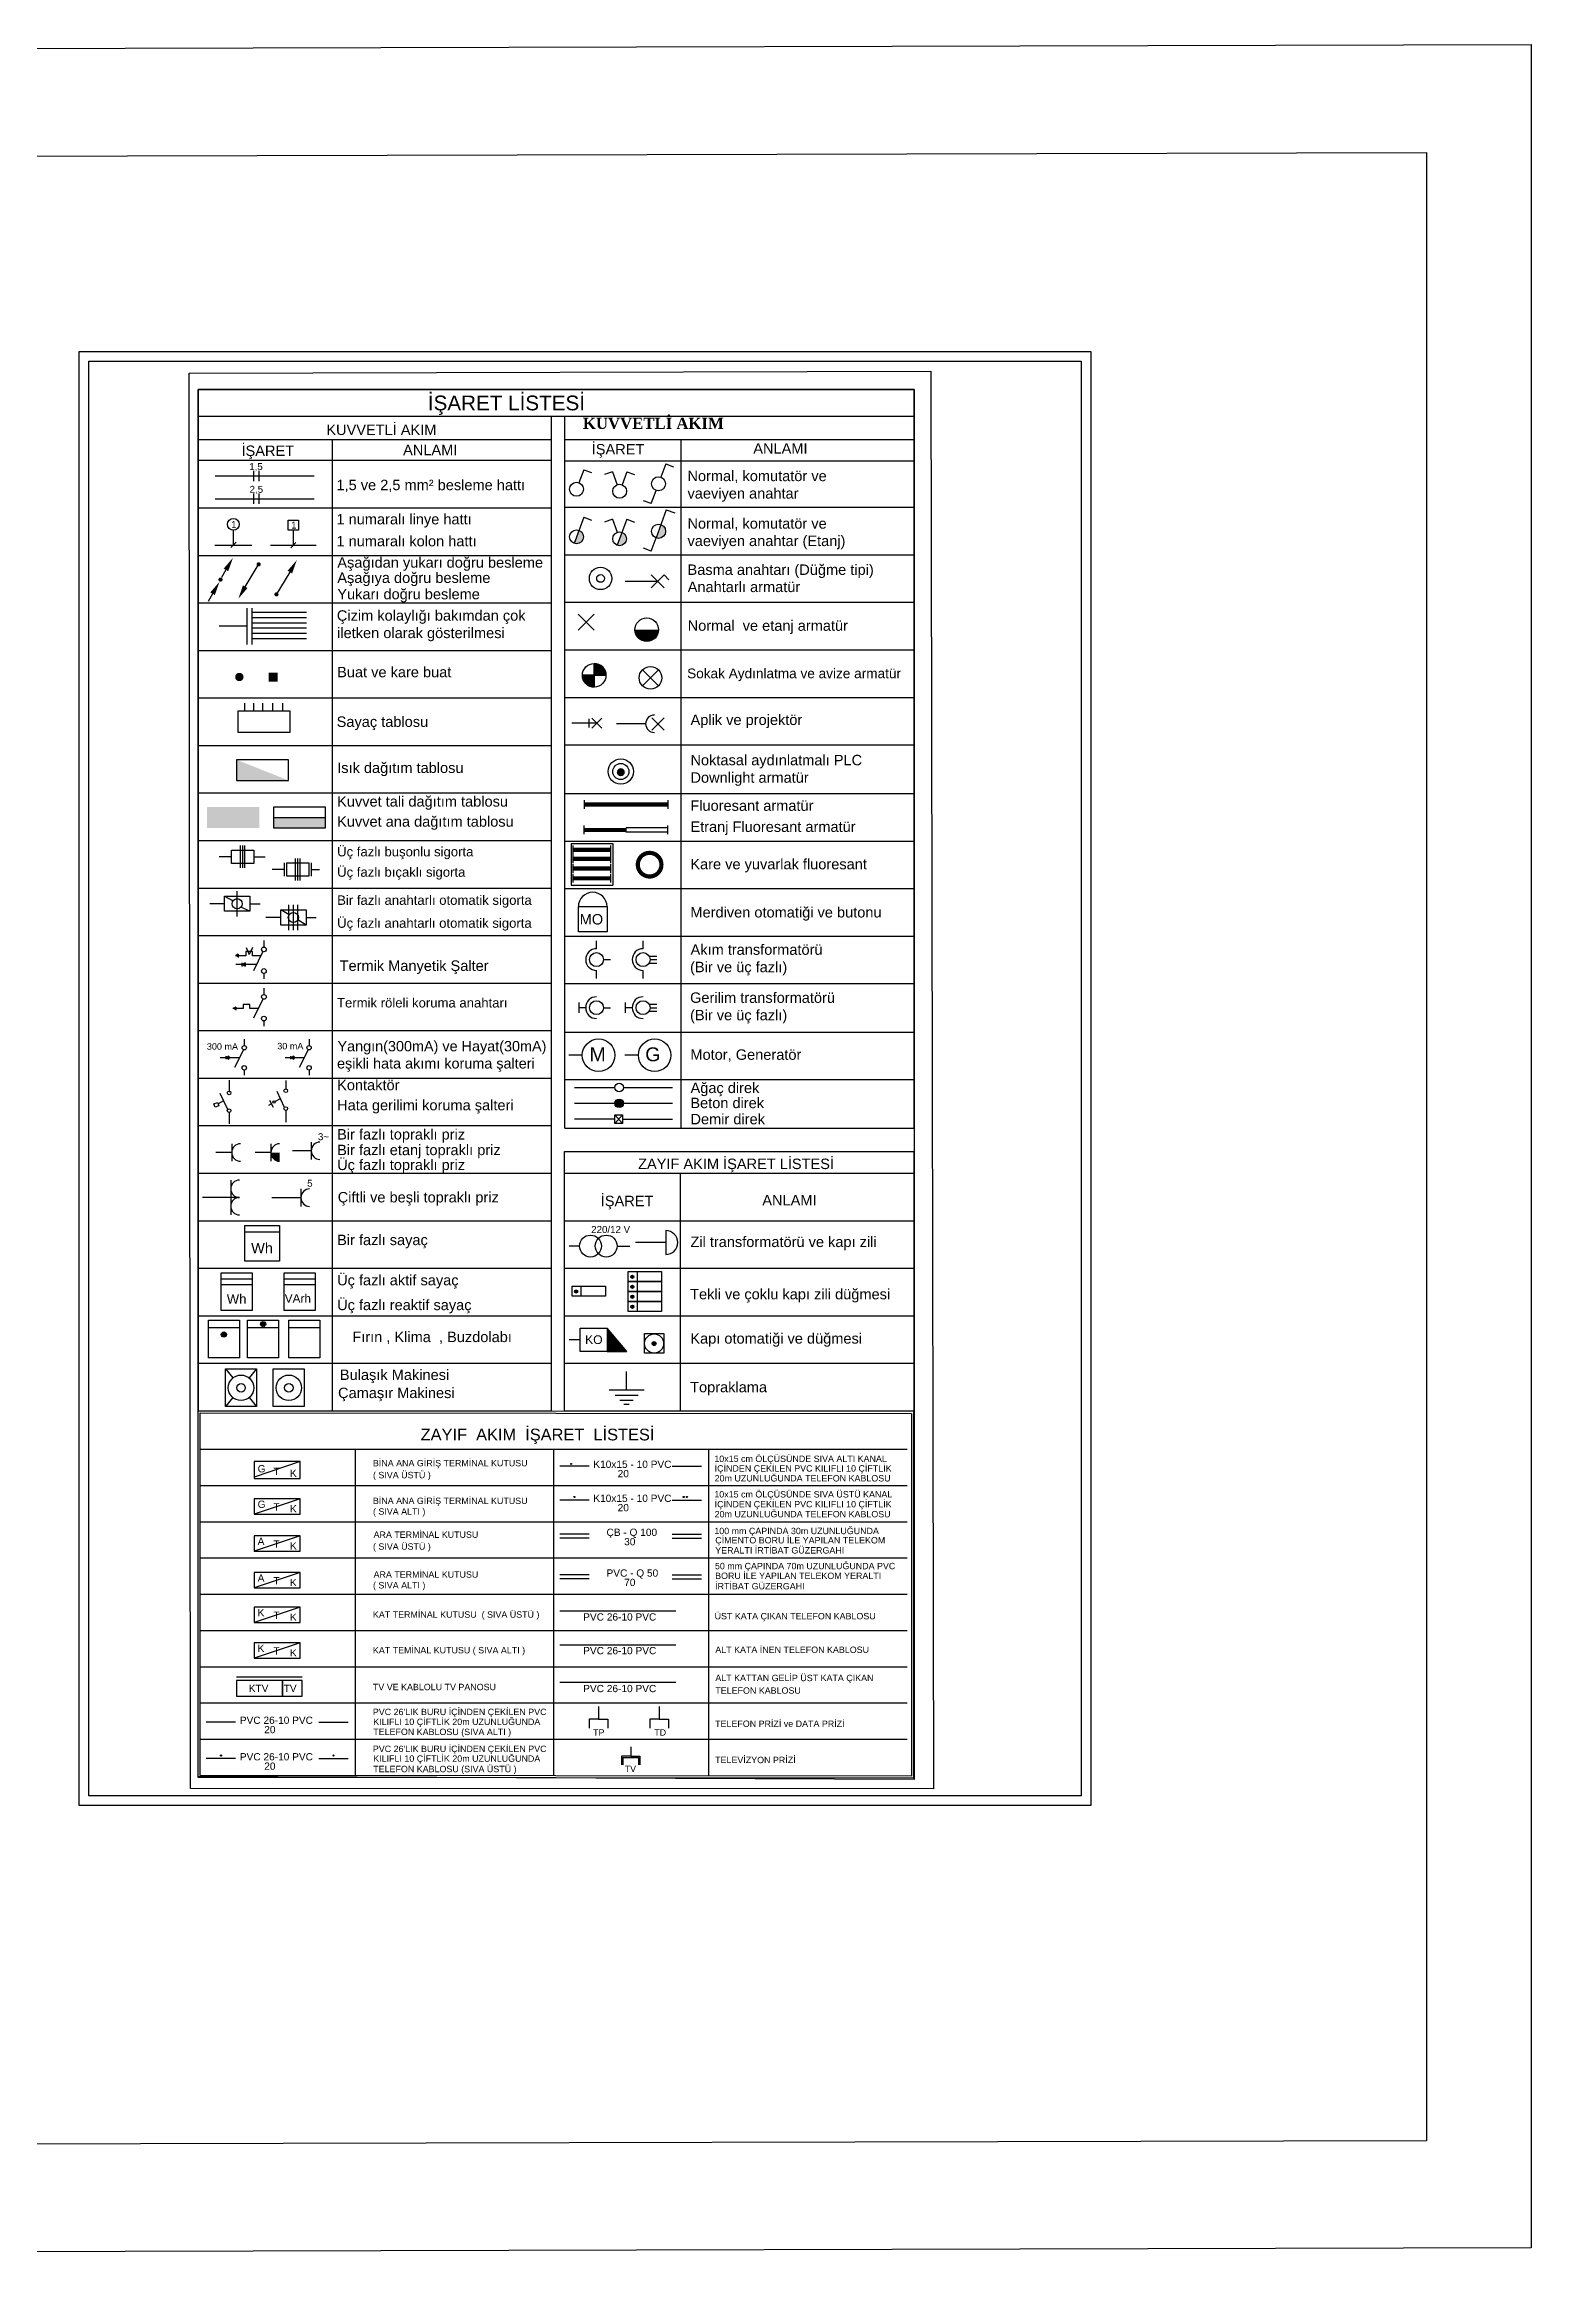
# Model space of a CAD drawing. Header units: centimetres. Extents: x 867 to 19881, y 2761 to 6151.
# Drawn here: x 17625 to 19881, y 2761 to 6151 of the extents above; entities that cross this region are included whole.
import ezdxf

# ---------------------------------------------------------------- set-up
doc = ezdxf.new("R2010")
doc.units = ezdxf.units.CM
for name, color, linetype in [('ELEKTRİK YAZI', 2, 'Continuous'), ('SEMBOL', 1, 'Continuous'), ('çerçeveü', 250, 'Continuous')]:
    doc.layers.add(name, color=color, linetype=linetype)
doc.styles.get("Standard").update_dxf_attribs({"font": 'arial.ttf'})

# ---------------------------------------------------------------- blocks, each defined once
blk = doc.blocks.new('P-normal')
blk.add_arc((0, 2.5), 2.5, 180, 0)
blk = doc.blocks.new('A-vavien')
for p, q in [((1.28, 2.27), (0.43, -0.08)), ((1.28, 2.27), (2.69, 1.76)), ((-1.28, -4.77), (-0.43, -2.42)), ((-1.28, -4.77), (-2.69, -4.26))]:
    blk.add_line(p, q)
blk.add_circle((0, -1.25), 1.25)
blk = doc.blocks.new('A-1kutup')
for q in [(0.43, -0.08), (2.69, 1.76)]:
    blk.add_line((1.28, 2.27), q)
blk.add_circle((0, -1.25), 1.25)
blk = doc.blocks.new('A-komutator')
for p, q in [((-1.28, 2.27), (-2.69, 1.76)), ((-1.28, 2.27), (-0.43, -0.08)), ((1.28, 2.27), (0.43, -0.08)), ((1.28, 2.27), (2.69, 1.76))]:
    blk.add_line(p, q)
blk.add_circle((0, -1.25), 1.25)
blk = doc.blocks.new('S-WO-1F')
for p, q in [((3, 10), (1.18, 6.62)), ((-5, 5), (5, 5)), ((-3, 0), (-1.33, 3.51))]:
    blk.add_line(p, q)
blk.add_lwpolyline([(-3, 0), (-3, 10), (3, 10), (3, 0)], close=True)
blk.add_circle((0, 5), 2)
blk = doc.blocks.new('T-ana')
blk.add_lwpolyline([(-7.5, 6), (-7.5, 0), (7.5, 0), (7.5, 6)], close=True)
blk = doc.blocks.new('B-yukarıdog')
for p, q in [((1.57, 2.81), (0.29, 0.6)), ((-2.29, -4.06), (-3.57, -6.27))]:
    blk.add_line(p, q)
for points in [[(1.57, 2.81, 1.5, 0, 0), (3.57, 6.27, 0, 0, 0)], [(-2.29, -4.06, 1.5, 0, 0), (-0.29, -0.6, 0, 0, 0)]]:
    blk.add_lwpolyline(points, format="xyseb")
at = {"const_width": 0.6}
blk.add_lwpolyline([(-0.3, 0, 1), (0.3, 0, 1)], format="xyb", close=True, dxfattribs=at)
blk = doc.blocks.new('Buat-kare')
blk.add_solid([(-0.65, 0.65), (-0.65, -0.65), (0.65, 0.65), (0.65, -0.65)])
blk = doc.blocks.new('I-simit')
at = {"const_width": 1.2}
blk.add_lwpolyline([(-3.4, 0, 1), (3.4, 0, 1)], format="xyb", close=True, dxfattribs=at)
blk = doc.blocks.new('I-fl40w')
for p, q in [((-12, -1.25), (-12, 1.25)), ((12, -1.25), (12, 1.25))]:
    blk.add_line(p, q)
at = {"const_width": 1.2}
blk.add_lwpolyline([(-12, 0), (12, 0)], dxfattribs=at)
blk = doc.blocks.new('I-efl40w')
for p, q in [((-12, -1.25), (-12, 1.25)), ((12, 0.6), (0, 0.6)), ((0, -0.6), (0, 0.6)), ((12, -1.25), (12, 1.25)), ((12, -0.6), (0, -0.6))]:
    blk.add_line(p, q)
at = {"const_width": 1.2}
blk.add_lwpolyline([(-12, 0), (0, 0)], dxfattribs=at)
blk = doc.blocks.new('I-lamba')
at = {"linetype": 'Continuous'}
for p, q in [((-1.77, 1.77), (1.77, -1.77)), ((1.77, 1.77), (-1.77, -1.77))]:
    blk.add_line(p, q, dxfattribs=at)
blk = doc.blocks.new('I-aplik')
blk.add_line((-2.24, -1.25), (-2.24, 1.25))
at = {"linetype": 'Continuous'}
for p, q in [((-1.43, 1.43), (1.43, -1.43)), ((1.43, 1.43), (-1.43, -1.43))]:
    blk.add_line(p, q, dxfattribs=at)
blk = doc.blocks.new('I-avize')
at = {"linetype": 'Continuous'}
for p, q in [((-1.77, 1.77), (1.77, -1.77)), ((1.77, 1.77), (-1.77, -1.77))]:
    blk.add_line(p, q, dxfattribs=at)
blk.add_circle((0, 0), 2.5)

msp = doc.modelspace()

# ---------------------------------------------------------------- hatches: boundary and pattern name
at = {"ltscale": 0.201}
h = msp.add_hatch(color=256, dxfattribs=at)
h.paths.add_polyline_path([(18442.7, 5404, 0.315299), (18435.7, 5414), (18428.5, 5394.1, 0.520567)])
h.paths.add_polyline_path([(18507.9, 5401.1, 0.315299), (18501, 5411), (18493.8, 5391.2, 0.520567)])
h.paths.add_polyline_path([(18567, 5412.4, 0.315299), (18560, 5422.5), (18552.7, 5402.4, 0.520567)])
for points in [[(18556.4, 5263.1), (18520.7, 5263.1, 1)], [(17918.9, 4771), (17914.6, 4768.4), (17918.9, 4765.9)], [(17929.3, 4757.6), (17924.9, 4755.1), (17929.3, 4752.6)], [(17914.9, 4690.8), (17910.5, 4688.3), (17914.9, 4685.8)], [(17904.6, 4616.3), (17900.5, 4613.9), (17904.6, 4611.6)], [(18002.9, 4616.3), (17998.9, 4613.9), (18002.9, 4611.6)], [(18478.4, 4168.4), (18508.2, 4168.4), (18478.4, 4203.8)]]:
    msp.add_hatch(color=256).paths.add_polyline_path(points)
h = msp.add_hatch(color=256)
edge = h.paths.add_edge_path()
edge.add_arc((18458.8, 5194), 17.9, 0, 90)
edge.add_line((18458.8, 5211.9), (18458.8, 5194))
edge.add_line((18458.8, 5194), (18476.7, 5194))
edge = h.paths.add_edge_path()
edge.add_arc((18458.8, 5194), 17.9, 180, 270)
edge.add_line((18458.8, 5176.1), (18458.8, 5194))
edge.add_line((18458.8, 5194), (18440.9, 5194))
h = msp.add_hatch(color=256)
edge = h.paths.add_edge_path()
edge.add_line((18458.8, 5194), (18458.8, 5176.1))
edge.add_arc((18458.8, 5194), 17.9, 180, 270, ccw=False)
edge.add_line((18440.9, 5194), (18458.8, 5194))
h = msp.add_hatch(color=256)
edge = h.paths.add_edge_path()
edge.add_arc((18499.2, 5047), 6.13, 0, 360)
msp.add_hatch(color=256, dxfattribs=at).paths.add_polyline_path([(17972.1, 4978.2), (17972.1, 4962.4), (18051.2, 4962.4), (18051.2, 4978.2)])
h = msp.add_hatch(color=256)
edge = h.paths.add_edge_path()
edge.add_arc((18496.7, 4544.7), 6.54, 0, 360)
h = msp.add_hatch(color=256)
edge = h.paths.add_edge_path()
edge.add_arc((18516.7, 4281.5), 2.4, 0, 360)
h = msp.add_hatch(color=256)
edge = h.paths.add_edge_path()
edge.add_arc((18431.4, 4259.3), 2.4, 0, 360)
h = msp.add_hatch(color=256)
edge = h.paths.add_edge_path()
edge.add_arc((18516.7, 4266.4), 2.4, 0, 360)
h = msp.add_hatch(color=256)
edge = h.paths.add_edge_path()
edge.add_arc((18516.7, 4251.3), 2.4, 0, 360)
h = msp.add_hatch(color=256)
edge = h.paths.add_edge_path()
edge.add_arc((18516.7, 4236.1), 2.4, 0, 360)
h = msp.add_hatch(color=256)
edge = h.paths.add_edge_path()
edge.add_arc((17956.5, 4209.8), 3.9, 0, 360)
h = msp.add_hatch(color=256)
edge = h.paths.add_edge_path()
edge.add_arc((17897, 4194), 3.9, 0, 360)
h = msp.add_hatch(color=256)
edge = h.paths.add_edge_path()
edge.add_arc((18549.7, 4180.3), 3, 0, 360)

# ---------------------------------------------------------------- linework, layer by layer
for p, q in [((17857.8, 5627.7), (17857.8, 4078.4)), ((18944.4, 5627.7), (17857.8, 5627.7)), ((18944.4, 4506.9), (18944.4, 5627.7)), ((17857.8, 5587.2), (18944.4, 5587.2)), ((18393.7, 5587.2), (18393.7, 4078.4)), ((18414.4, 4506.9), (18414.4, 5587.2)), ((17857.8, 5551.6), (18392.3, 5551.6)), ((18061.2, 5551.6), (18061.2, 4078.4)), ((18414.4, 5551.8), (18944.4, 5551.8)), ((18590.7, 4506.9), (18590.7, 5551.8)), ((17857.8, 5520.1), (18393.7, 5520.1)), ((17883.7, 5496.4), (18033.8, 5496.4)), ((17942, 5504.3), (17942, 5488.5)), ((17950, 5504.3), (17950, 5488.5)), ((18414.4, 5519.3), (18944.4, 5519.3)), ((17883.7, 5461.9), (18033.8, 5461.9)), ((17942, 5469.8), (17942, 5454)), ((17950, 5469.8), (17950, 5454)), ((17857.8, 5448), (18393.7, 5448)), ((18414.4, 5448.9), (18944.4, 5448.9)), ((18442.9, 5433.8), (18428.5, 5394.1)), ((18442.9, 5433.8), (18454.8, 5429.4)), ((18486.5, 5430.8), (18474.7, 5426.5)), ((18486.5, 5430.8), (18493.8, 5411)), ((18508.2, 5430.8), (18493.8, 5391.2)), ((18508.2, 5430.8), (18520.1, 5426.5)), ((18568.2, 5445.1), (18552.7, 5402.4)), ((18568.2, 5445.1), (18581, 5440.4)), ((17883.5, 5391.3), (17939.3, 5391.3)), ((17907.7, 5387.6), (17915.6, 5395.7)), ((17911.4, 5391.3), (17911.4, 5414.2)), ((17967.8, 5391.3), (18037.1, 5391.3)), ((17998.5, 5387.3), (18006.4, 5395.4)), ((18002.5, 5391.3), (18002.5, 5414.2)), ((18545.4, 5382.3), (18552.7, 5402.4)), ((17857.8, 5375.9), (18393.7, 5375.9)), ((17929.4, 5328.4), (17950.6, 5363.6)), ((18414.4, 5376.8), (18944.4, 5376.8)), ((18545.4, 5382.3), (18533.4, 5386.7)), ((17997.1, 5350.6), (17975.9, 5315.4)), ((18555, 5336.5), (18505.8, 5336.5)), ((18545.2, 5346.3), (18564.9, 5326.7)), ((18564.9, 5346.3), (18545.2, 5326.7)), ((18564.9, 5346.3), (18572.3, 5339)), ((17857.8, 5303.8), (18393.7, 5303.8)), ((17931.6, 5296), (17931.6, 5240.6)), ((17939.5, 5296), (17939.5, 5240.6)), ((17939.5, 5289.6), (18022.2, 5289.6)), ((18414.4, 5304.7), (18944.4, 5304.7)), ((17931.6, 5268.3), (17889.7, 5268.3)), ((17939.5, 5281.7), (18022.2, 5281.7)), ((17939.5, 5273.7), (18022.2, 5273.7)), ((17939.5, 5265.8), (18022.2, 5265.8)), ((17939.5, 5257.9), (18022.2, 5257.9)), ((17857.8, 5231.7), (18393.7, 5231.7)), ((17939.5, 5250), (18022.2, 5250)), ((18414.4, 5232.6), (18944.4, 5232.6)), ((18458.8, 5194), (18440.9, 5194)), ((18458.8, 5194), (18458.8, 5211.9)), ((18458.8, 5194), (18458.8, 5176.1)), ((18458.8, 5194), (18476.7, 5194)), ((17857.8, 5159.7), (18393.7, 5159.7)), ((18414.4, 5160.5), (18944.4, 5160.5)), ((18462.9, 5121.3), (18425.1, 5121.3)), ((18536.9, 5120.4), (18492.8, 5120.4)), ((17857.8, 5087.6), (18393.7, 5087.6)), ((18414.4, 5088.4), (18944.4, 5088.4)), ((17857.8, 5015.5), (18393.7, 5015.5)), ((18414.4, 5014.7), (18944.4, 5014.7)), ((17857.8, 4943.4), (18393.7, 4943.4)), ((17908.7, 4918.7), (17889.8, 4918.7)), ((17908.7, 4928.8), (17942.4, 4928.8)), ((17908.7, 4908.6), (17908.7, 4928.8)), ((17922.2, 4901.8), (17922.2, 4935.6)), ((17925.5, 4901.8), (17925.5, 4935.6)), ((17928.9, 4901.8), (17928.9, 4935.6)), ((17942.4, 4928.8), (17942.4, 4908.6)), ((17942.4, 4918.7), (17959.6, 4918.7)), ((18005.8, 4882.5), (18005.8, 4916.3)), ((18009.2, 4882.5), (18009.2, 4916.3)), ((18012.6, 4882.5), (18012.6, 4916.3)), ((18414.4, 4942.6), (18944.4, 4942.6)), ((18424, 4939), (18424, 4875.7)), ((18424, 4939), (18487.3, 4939)), ((18427, 4922.7), (18427, 4935.9)), ((18427, 4909), (18427, 4922.2)), ((18484.2, 4922.7), (18484.2, 4935.9)), ((18484.2, 4909), (18484.2, 4922.2)), ((18487.3, 4939), (18487.3, 4875.7)), ((17942.4, 4908.6), (17908.7, 4908.6)), ((17988.9, 4899.4), (17970, 4899.4)), ((17988.9, 4889.3), (17988.9, 4909.5)), ((17992.3, 4889.3), (17992.3, 4909.5)), ((17992.3, 4909.5), (18026.1, 4909.5)), ((18026.1, 4889.3), (17992.3, 4889.3)), ((18026.1, 4909.5), (18026.1, 4889.3)), ((18029.4, 4909.5), (18029.4, 4889.3)), ((18029.4, 4899.4), (18042, 4899.4)), ((18427, 4894.2), (18427, 4907.4)), ((18427, 4879.6), (18427, 4892.7)), ((18484.2, 4894.2), (18484.2, 4907.4)), ((18484.2, 4879.6), (18484.2, 4892.7)), ((17857.8, 4871.3), (18393.7, 4871.3)), ((17898, 4847.5), (17875.5, 4847.5)), ((17936.4, 4847.5), (17951.8, 4847.5)), ((18414.4, 4870.6), (18944.4, 4870.6)), ((18424, 4875.7), (18487.3, 4875.7)), ((17983.2, 4826.7), (17960.7, 4826.7)), ((17995.9, 4830.7), (17983.2, 4838.2)), ((17995.6, 4807.5), (17995.6, 4845.9)), ((18002.4, 4807.5), (18002.4, 4845.9)), ((18021.6, 4815.2), (18009, 4822.8)), ((18009.3, 4807.5), (18009.3, 4845.9)), ((18021.6, 4826.7), (18037, 4826.7)), ((17857.8, 4799.2), (18393.7, 4799.2)), ((17930.6, 4781.2), (17935.5, 4770.5)), ((17940.4, 4781.2), (17935.5, 4770.5)), ((17957.7, 4791.6), (17957.7, 4781.8)), ((18414.4, 4798.5), (18944.4, 4798.5)), ((18462.4, 4779.1), (18462.4, 4791.2)), ((18532.9, 4779.1), (18532.9, 4791.2)), ((17918.9, 4771), (17914.6, 4768.4)), ((17930.4, 4768.4), (17914.6, 4768.4)), ((17924, 4755.1), (17915.1, 4755.1)), ((17918.9, 4771), (17918.9, 4765.9)), ((17924, 4757.6), (17924, 4752.5)), ((17929.3, 4757.6), (17924.9, 4755.1)), ((17924.9, 4755.1), (17929.3, 4752.6)), ((17946.4, 4755.1), (17924.9, 4755.1)), ((17929.3, 4757.6), (17929.3, 4752.6)), ((17930.4, 4774.9), (17930.4, 4768.4)), ((17940.6, 4774.9), (17930.4, 4774.9)), ((17940.6, 4768.4), (17940.6, 4774.9)), ((17953, 4768.4), (17940.6, 4768.4)), ((17956.3, 4774.9), (17941.7, 4745.8)), ((18462.4, 4734.1), (18462.4, 4746.2)), ((18473.1, 4762.7), (18483.4, 4762.7)), ((18532.9, 4734.1), (18532.9, 4746.2)), ((18542.1, 4767.9), (18553.9, 4767.9)), ((18542.1, 4757.4), (18553.9, 4757.4)), ((18543.5, 4762.7), (18553.9, 4762.7)), ((17857.8, 4727.2), (18393.7, 4727.2)), ((17957.7, 4741.8), (17957.7, 4733.7)), ((17957.7, 4719.5), (17957.7, 4709.8)), ((18414.4, 4726.4), (18944.4, 4726.4)), ((17914.9, 4690.8), (17910.5, 4688.3)), ((17926.4, 4688.3), (17910.5, 4688.3)), ((17914.9, 4690.8), (17914.9, 4685.8)), ((17936.5, 4694.8), (17926.4, 4694.8)), ((17926.4, 4694.8), (17926.4, 4688.3)), ((17936.5, 4688.3), (17936.5, 4694.8)), ((17949, 4688.3), (17936.5, 4688.3)), ((17956.3, 4702.9), (17941.7, 4673.7)), ((18435.8, 4682), (18435.8, 4697.6)), ((18445.9, 4689.8), (18435.8, 4689.8)), ((18473.1, 4689.8), (18483.4, 4689.8)), ((18506.3, 4682), (18506.3, 4697.6)), ((18516.4, 4689.8), (18506.3, 4689.8)), ((18542.1, 4695.1), (18553.9, 4695.1)), ((18542.1, 4684.5), (18553.9, 4684.5)), ((18543.5, 4689.8), (18553.9, 4689.8)), ((17857.8, 4655.1), (18393.7, 4655.1)), ((17957.7, 4669.7), (17957.7, 4661.6)), ((18414.4, 4652.7), (18944.4, 4652.7)), ((17899.7, 4613.9), (17891.4, 4613.9)), ((17899.7, 4616.3), (17899.7, 4611.6)), ((17904.6, 4616.3), (17900.5, 4613.9)), ((17920.4, 4613.9), (17900.5, 4613.9)), ((17900.5, 4613.9), (17904.6, 4611.6)), ((17904.6, 4616.3), (17904.6, 4611.6)), ((17926.5, 4626), (17913, 4599.1)), ((17927.9, 4641.8), (17927.9, 4632.4)), ((17998, 4613.9), (17989.8, 4613.9)), ((17998, 4616.3), (17998, 4611.6)), ((18002.9, 4616.3), (17998.9, 4613.9)), ((17998.9, 4613.9), (18002.9, 4611.6)), ((18018.8, 4613.9), (17998.9, 4613.9)), ((18002.9, 4616.3), (18002.9, 4611.6)), ((18024.8, 4626), (18011.3, 4599.1)), ((18026.2, 4641.8), (18026.2, 4632.4)), ((18440.8, 4617.6), (18420.2, 4617.6)), ((18525.9, 4617.6), (18505.3, 4617.6)), ((17857.8, 4583), (18393.7, 4583)), ((17857.8, 4583), (18356.2, 4583)), ((17904.9, 4579.6), (17904.9, 4561.8)), ((17927.9, 4595.2), (17927.9, 4587.6)), ((17990.8, 4579.5), (17990.8, 4566.6)), ((18026.2, 4595.2), (18026.2, 4587.6)), ((18414.4, 4580.6), (18944.4, 4580.6)), ((18428.8, 4568.8), (18490.1, 4568.8)), ((18428.8, 4544.7), (18577.4, 4544.7)), ((18503.2, 4568.8), (18577.4, 4568.8)), ((17857.8, 4510.9), (18393.7, 4510.9)), ((17904.9, 4531.3), (17904.9, 4513.8)), ((17990.9, 4534), (17990.9, 4516.2)), ((18489.9, 4520.7), (18429, 4520.7)), ((18489.9, 4514.2), (18502, 4527.2)), ((18489.9, 4527.2), (18502, 4514.2)), ((18502, 4520.7), (18577.7, 4520.7)), ((17909, 4483.4), (17909, 4456.9)), ((17968.3, 4483.4), (17968.3, 4456.9)), ((18029.4, 4485.9), (18029.4, 4459.4)), ((18414.4, 4506.9), (18944.4, 4506.9)), ((17909, 4470.1), (17885, 4470.1)), ((17968.3, 4470.1), (17944.4, 4470.1)), ((18029.5, 4472.7), (18001.2, 4472.7)), ((18413.6, 4078.4), (18413.6, 4471.4)), ((18413.6, 4471.4), (18944.4, 4471.4)), ((18944.4, 4078.4), (18944.4, 4471.4)), ((17857.8, 4438.8), (18393.7, 4438.8)), ((17907.4, 4428.3), (17907.4, 4401.8)), ((18013.7, 4414.8), (18013.7, 4388.3)), ((18413.6, 4438.8), (18944.4, 4438.8)), ((18589.9, 4078.4), (18589.9, 4438.8)), ((17918.9, 4402), (17864.5, 4402)), ((17907.4, 4401.9), (17907.4, 4375.4)), ((18013.8, 4401.6), (17969.6, 4401.6)), ((17857.8, 4366.7), (18393.7, 4366.7)), ((17928.9, 4349.7), (17981.3, 4349.7)), ((18413.6, 4366.7), (18944.4, 4366.7)), ((18413.6, 4366.7), (18944.4, 4366.7)), ((18567.5, 4351.6), (18567.5, 4315.3)), ((18436.6, 4328.2), (18420.7, 4328.2)), ((18493.7, 4328.2), (18512.7, 4328.2)), ((18567.5, 4333.5), (18521.6, 4333.5)), ((17857.8, 4294.6), (18393.7, 4294.6)), ((17892.9, 4287.4), (17940.1, 4287.4)), ((17892.9, 4230.2), (17892.9, 4287.4)), ((17892.9, 4278.7), (17940.1, 4278.7)), ((17940.1, 4287.4), (17940.1, 4230.2)), ((17988.4, 4287.4), (18035.5, 4287.4)), ((17988.4, 4230.2), (17988.4, 4287.4)), ((17988.4, 4278.7), (18035.5, 4278.7)), ((18035.5, 4287.4), (18035.5, 4230.2)), ((18413.6, 4294.7), (18944.4, 4294.7)), ((18523.9, 4289.6), (18523.9, 4274.5)), ((18523.9, 4274.5), (18523.9, 4259.3)), ((17892.9, 4270.1), (17940.1, 4270.1)), ((17988.4, 4270.1), (18035.5, 4270.1)), ((18438.6, 4267.4), (18438.6, 4252.3)), ((18523.9, 4259.3), (18523.9, 4244.2)), ((18523.9, 4244.2), (18523.9, 4229.1)), ((17857.8, 4222.6), (18393.7, 4222.6)), ((17873.4, 4158.7), (17873.4, 4215.9)), ((17873.4, 4215.9), (17920.5, 4215.9)), ((17873.4, 4204.5), (17920.5, 4204.5)), ((17940.1, 4230.2), (17892.9, 4230.2)), ((17920.5, 4215.9), (17920.5, 4158.7)), ((17932.9, 4215.9), (17980, 4215.9)), ((17932.9, 4158.7), (17932.9, 4215.9)), ((17932.9, 4204.5), (17980, 4204.5)), ((17980, 4215.9), (17980, 4158.7)), ((18035.5, 4230.2), (17988.4, 4230.2)), ((17995.3, 4158.7), (17995.3, 4215.9)), ((17995.3, 4215.9), (18042.4, 4215.9)), ((17995.3, 4204.5), (18042.4, 4204.5)), ((18042.4, 4215.9), (18042.4, 4158.7)), ((18413.6, 4222.6), (18944.4, 4222.6)), ((18508.2, 4168.4), (18478.4, 4203.8)), ((18437.3, 4186.1), (18420.6, 4186.1)), ((17857.8, 4150.5), (18393.7, 4150.5)), ((17920.5, 4158.7), (17873.4, 4158.7)), ((17899.4, 4141.8), (17946.5, 4141.8)), ((17899.4, 4084.6), (17899.4, 4141.8)), ((17899.4, 4141.8), (17910.7, 4128.1)), ((17980, 4158.7), (17932.9, 4158.7)), ((17946.5, 4141.8), (17935.3, 4128.1)), ((17946.5, 4141.8), (17946.5, 4084.6)), ((17971.9, 4084.6), (17971.9, 4141.8)), ((17971.9, 4141.8), (18019, 4141.8)), ((18042.4, 4158.7), (17995.3, 4158.7)), ((18019, 4141.8), (18019, 4084.6)), ((18413.6, 4150.5), (18944.4, 4150.5)), ((18478.4, 4168.4), (18508.2, 4168.4)), ((18507.9, 4110), (18507.9, 4137.8)), ((18481.4, 4110), (18534.5, 4110)), ((18525.5, 4101.7), (18490.4, 4101.7)), ((17857.8, 4078.4), (18393.7, 4078.4)), ((17910.7, 4098.3), (17899.4, 4084.6)), ((17946.5, 4084.6), (17899.4, 4084.6)), ((17935.3, 4098.3), (17946.5, 4084.6)), ((18019, 4084.6), (17971.9, 4084.6)), ((18413.6, 4078.4), (18944.4, 4078.4)), ((18497.8, 4094.3), (18518, 4094.3)), ((18511.9, 4088), (18504, 4088))]:
    msp.add_line(p, q)
for p, q in [((17928.8, 5139.4), (17928.8, 5151.6)), ((17942.4, 5139.4), (17942.4, 5151.6)), ((17956, 5139.4), (17956, 5151.6)), ((17971.1, 5139.4), (17971.1, 5151.6)), ((17986.2, 5139.4), (17986.2, 5151.6)), ((17972.1, 4978.2), (18051.2, 4978.2)), ((17881.6, 4543.8), (17887.4, 4546.2)), ((17883.8, 4538.7), (17881.6, 4543.8)), ((17887.4, 4546.2), (17889.5, 4541.1)), ((17896.5, 4548.3), (17888.1, 4543.7)), ((17903, 4535.3), (17891.6, 4559.7)), ((17969.3, 4543.9), (17964.5, 4541.5)), ((17966.3, 4549.6), (17972, 4539)), ((17982.6, 4551.5), (17974.7, 4547.3)), ((17989, 4538.5), (17977.6, 4562.9)), ((17889.5, 4541.1), (17883.8, 4538.7))]:
    msp.add_line(p, q, dxfattribs=at)
for points in [[(17994.5, 5429.2), (18010.4, 5429.2), (18010.4, 5414.2), (17994.5, 5414.2)], [(17916, 5066), (17916, 5034.4), (17995.1, 5034.4), (17995.1, 5066)], [(17972.1, 4994.1), (17972.1, 4962.4), (18051.2, 4962.4), (18051.2, 4994.1)], [(18021.6, 4815.2), (17983.2, 4815.2), (17983.2, 4838.2), (18021.6, 4838.2)], [(18434.9, 4843.1), (18478.4, 4843.1), (18478.4, 4804.6), (18434.9, 4804.6)], [(18489.9, 4527.2), (18502, 4527.2), (18502, 4514.2), (18489.9, 4514.2)], [(17928.9, 4359.3), (17981.3, 4359.3), (17981.3, 4305.4), (17928.9, 4305.4)], [(18510.5, 4289.6), (18561.1, 4289.6), (18561.1, 4274.5), (18510.5, 4274.5)], [(18510.5, 4274.5), (18561.1, 4274.5), (18561.1, 4259.3), (18510.5, 4259.3)], [(18425.3, 4267.4), (18475.8, 4267.4), (18475.8, 4252.3), (18425.3, 4252.3)], [(18510.5, 4259.3), (18561.1, 4259.3), (18561.1, 4244.2), (18510.5, 4244.2)], [(18510.5, 4244.2), (18561.1, 4244.2), (18561.1, 4229.1), (18510.5, 4229.1)], [(18437.3, 4203.8), (18478.4, 4203.8), (18478.4, 4168.4), (18437.3, 4168.4)], [(18534.9, 4195.4), (18564.6, 4195.4), (18564.6, 4165.8), (18534.9, 4165.8)]]:
    msp.add_lwpolyline(points, close=True)
for points, const_width in [([(17948.2, 5362.3, 1), (17951.4, 5362.3, 1)], 3.16), ([(17978.3, 5316.7, 1), (17975.2, 5316.7, 1)], 3.16), ([(17917.3, 5191.4, 1), (17923.6, 5191.4, 1)], 6.33)]:
    msp.add_lwpolyline(points, format="xyb", close=True, dxfattribs=dict(const_width=const_width))
for points in [[(17997.1, 5350.6, 7.91, 0, 0), (18007.7, 5368.9, 0, 0, 0)], [(17929.4, 5328.4, 7.91, 0, 0), (17918.9, 5310.1, 0, 0, 0)]]:
    msp.add_lwpolyline(points, format="xyseb")
at = {"const_width": 6.33}
for points in [[(18427, 4929.3), (18484.2, 4929.3)], [(18427, 4915.6), (18484.2, 4915.6)], [(18427, 4900.8), (18484.2, 4900.8)], [(18427, 4886.1), (18484.2, 4886.1)]]:
    msp.add_lwpolyline(points, dxfattribs=at)
at = {"const_width": 13.2}
msp.add_lwpolyline([(17974.9, 4470.1, 0.414214), (17981.5, 4463.5, 1)], format="xyb", dxfattribs=at)
for centre, radius in [((17911.4, 5423), 8.91), ((18432.1, 5404), 10.5), ((18497.4, 5401.1), 10.5), ((18556.4, 5412.4), 10.7), ((18468.5, 5340.9), 17), ((18468.5, 5340.9), 5.89), ((18538.5, 5263.1), 17.9), ((18458.8, 5194), 17.9), ((18499.2, 5048), 19.2), ((18499.2, 5048), 12.2), ((18002.4, 4826.7), 7.68), ((17957.7, 4778.2), 3.6), ((17957.7, 4745.4), 3.6), ((18462.4, 4762.7), 10.6), ((18532.9, 4762.7), 10.6), ((18532.9, 4762.7), 10.6), ((17957.7, 4706.2), 3.6), ((18462.4, 4689.8), 10.6), ((18462.4, 4689.8), 10.6), ((18532.9, 4689.8), 10.6), ((18532.9, 4689.8), 10.6), ((17957.7, 4673.3), 3.6), ((17927.9, 4629), 3.35), ((18026.2, 4629), 3.35), ((18465.5, 4617.6), 24.7), ((18550.5, 4617.6), 24.7), ((17927.9, 4598.5), 3.35), ((18026.2, 4598.5), 3.35), ((18496.7, 4568.8), 6.54), ((18496.7, 4544.7), 6.54), ((18453.2, 4328.2), 16.6), ((18477.1, 4328.2), 16.6), ((18516.7, 4281.5), 2.4), ((18431.4, 4259.3), 2.4), ((18516.7, 4266.4), 2.4), ((18516.7, 4251.3), 2.4), ((18516.7, 4236.1), 2.4), ((17956.5, 4209.8), 3.9), ((17897, 4194), 3.9), ((18549.7, 4180.3), 14.5), ((18549.7, 4180.3), 3), ((17923, 4113.2), 19.3), ((17923, 4113.2), 6.48), ((17995.5, 4113.2), 19.3), ((17995.5, 4113.2), 6.48)]:
    msp.add_circle(centre, radius)
at = {"ltscale": 0.201}
for centre, radius in [((17904.9, 4560.6), 2.79), ((17973.1, 4546.6), 1.68), ((17990.9, 4563.8), 2.79), ((17904.9, 4533.6), 2.79), ((17990.9, 4536.8), 2.79)]:
    msp.add_circle(centre, radius, dxfattribs=at)
for centre, radius, start, end in [((18458.8, 5194), 17.9, 180, 270), ((18458.8, 5194), 17.9, 0, 90), ((18456.6, 4843.1), 21.8, 0, 180), ((18462.4, 4762.7), 16.5, 90, 270), ((18532.9, 4762.7), 16.5, 90, 270), ((18462.4, 4689.8), 16.5, 90, 270), ((18532.9, 4689.8), 16.5, 90, 270), ((17922.1, 4470.1), 13.2, 90, 270), ((17981.5, 4470.1), 13.2, 90, 270), ((18567.5, 4333.5), 18.1, 270, 90)]:
    msp.add_arc(centre, radius, start, end)
for points in [[(17995.1, 5034.4), (17916, 5066), (17916, 5034.4)], [(17871.6, 4994.1), (17871.6, 4962.4), (17950.7, 4994.1), (17950.7, 4962.4)]]:
    msp.add_solid(points)
at = {"layer": 'SEMBOL'}
for p, q in [((17861.1, 4020.1), (18933.5, 4020.1)), ((18096.1, 4020.1), (18096.1, 3525.1)), ((18397.3, 4020.1), (18397.3, 3525.1)), ((18632.3, 4020.1), (18632.3, 3525.1)), ((17861.1, 3965.1), (18933.5, 3965.1)), ((18451.1, 3942.8), (18406.5, 3942.8)), ((18577.2, 3942.8), (18621.8, 3942.8)), ((17861.1, 3910.1), (18933.5, 3910.1)), ((18451.1, 3891.2), (18406.5, 3891.2)), ((18577.2, 3891.2), (18621.8, 3891.2)), ((17861.1, 3855.1), (18933.5, 3855.1)), ((17861.1, 3800.1), (18933.5, 3800.1)), ((18451.1, 3829.4), (18406.5, 3829.4)), ((18577.2, 3829.4), (18621.8, 3829.4)), ((17861.1, 3745.1), (18933.5, 3745.1)), ((17861.1, 3690.1), (18933.5, 3690.1)), ((17916.2, 3674.7), (18015.6, 3674.7)), ((17861.1, 3635.1), (18933.5, 3635.1)), ((18465.2, 3629.5), (18465.2, 3610.3)), ((18557.3, 3629.5), (18557.3, 3610.3)), ((18465.2, 3610.3), (18451.1, 3610.3)), ((18451.1, 3610.3), (18451.1, 3596.8)), ((18465.2, 3610.3), (18479.3, 3610.3)), ((18479.3, 3610.3), (18479.3, 3596.8)), ((18543.2, 3610.3), (18543.2, 3596.8)), ((18557.3, 3610.3), (18543.2, 3610.3)), ((18557.3, 3610.3), (18571.4, 3610.3)), ((18571.4, 3610.3), (18571.4, 3596.8)), ((17861.1, 3580.1), (18933.5, 3580.1)), ((18514.2, 3568.8), (18514.2, 3554.6)), ((17914.8, 3550.7), (17870.3, 3550.7)), ((18041, 3550.7), (18085.5, 3550.7)), ((18500.1, 3554.6), (18500.1, 3541.1)), ((18514.2, 3554.6), (18500.1, 3554.6)), ((18502.1, 3552.5), (18502.1, 3541.1)), ((18502.1, 3552.5), (18526.2, 3552.5)), ((18514.2, 3554.6), (18528.2, 3554.6)), ((18526.2, 3552.5), (18526.2, 3541.1)), ((18528.2, 3554.6), (18528.2, 3541.1))]:
    msp.add_line(p, q, dxfattribs=at)
at = {"layer": 'SEMBOL', "ltscale": 200}
for p, q in [((18012.8, 4001.2), (17943.1, 3977.8)), ((18012.8, 3945), (17943.1, 3921.5)), ((18012.8, 3888.7), (17943.1, 3865.3)), ((18012.8, 3833.1), (17943.1, 3809.6)), ((18012.8, 3780.6), (17943.1, 3757.1)), ((18012.8, 3726.5), (17943.1, 3703))]:
    msp.add_line(p, q, dxfattribs=at)
at = {"layer": 'SEMBOL', "ltscale": 0.7}
for p, q in [((18451.1, 3994.4), (18406.5, 3994.4)), ((18577.2, 3994.4), (18621.8, 3994.4))]:
    msp.add_line(p, q, dxfattribs=at)
at = {"layer": 'SEMBOL', "ltscale": 30}
for p, q in [((18451.1, 3885.2), (18406.5, 3885.2)), ((18577.2, 3885.2), (18621.8, 3885.2)), ((18451.1, 3823.4), (18406.5, 3823.4)), ((18577.2, 3823.4), (18621.8, 3823.4)), ((18582.9, 3774.5), (18406.5, 3774.5)), ((18406.5, 3723.5), (18582.9, 3723.5)), ((18582.9, 3666), (18406.5, 3666)), ((17914.8, 3606.1), (17870.3, 3606.1)), ((18041, 3606.1), (18085.5, 3606.1))]:
    msp.add_line(p, q, dxfattribs=at)
at = {"layer": 'SEMBOL'}
for points in [[(17857.8, 4078.4), (18943.3, 4077.6), (18943.3, 3521), (17857.8, 3521.8)], [(17861.1, 4075.1), (18940.3, 4074), (18940.3, 3524), (17861.1, 3525.1)], [(18012.8, 4001.2), (17943.1, 4001.2), (17943.1, 3975.4), (18012.8, 3975.4)], [(18012.8, 3945), (17943.1, 3945), (17943.1, 3921.5), (18012.8, 3921.5)], [(18012.8, 3888.7), (17943.1, 3888.7), (17943.1, 3865.3), (18012.8, 3865.3)], [(18012.8, 3833.1), (17943.1, 3833.1), (17943.1, 3809.6), (18012.8, 3809.6)], [(18012.8, 3780.6), (17943.1, 3780.6), (17943.1, 3757.1), (18012.8, 3757.1)], [(18012.8, 3726.5), (17943.1, 3726.5), (17943.1, 3703), (18012.8, 3703)], [(17985.9, 3669), (17916.2, 3669), (17916.2, 3645.6), (17985.9, 3645.6)], [(18015.6, 3669), (17985.9, 3669), (17985.9, 3645.6), (18015.6, 3645.6)]]:
    msp.add_lwpolyline(points, close=True, dxfattribs=at)
for centre in [(18423.8, 3997.7), (18428.8, 3947.6), (18594.5, 3947.6), (18599.5, 3947.6), (17892.6, 3555.5), (18063.3, 3555.5)]:
    msp.add_circle(centre, 0.839, dxfattribs=at)
for points in [[(18571.8, 3771), (18582.9, 3774.5), (18571.8, 3778), (18571.8, 3771)], [(18417.7, 3720), (18406.5, 3723.5), (18417.7, 3727), (18417.7, 3720)], [(18478.6, 3662.5), (18489.7, 3666), (18478.6, 3669.5), (18478.6, 3662.5)], [(18571.8, 3662.5), (18582.9, 3666), (18571.8, 3669.5), (18571.8, 3662.5)]]:
    msp.add_solid(points, dxfattribs=at)
at = {"layer": 'çerçeveü'}
for points in [[(866.9, 6102.8), (19880.6, 6150.6), (19880.6, 2808.6), (866.9, 2760.9)], [(1029.9, 5940.3), (19721.4, 5986.9), (19721.4, 2971.1), (1029.9, 2924.5)], [(17677.3, 5685.1), (19212.4, 5685.1), (19212.4, 3479.6), (17677.3, 3479.6)], [(17691.9, 5670.5), (19197.8, 5670.5), (19197.8, 3494.2), (17691.9, 3494.2)], [(17844.5, 5652.1), (18969.8, 5655.5), (18973.8, 3504.7), (17846.2, 3505.6)], [(17857.8, 5627.7), (18944.4, 5627.7), (18944.4, 3518.9), (17857.8, 3523.8)]]:
    msp.add_lwpolyline(points, close=True, dxfattribs=at)

# ---------------------------------------------------------------- block references
for name, p, xscale, yscale, zscale in [('A-1kutup', (18432.1, 5486.7), 8.439762248561902, 8.439762248558745, 8.439762248559262), ('A-komutator', (18497.4, 5483.7), 8.439762248561902, 8.439762248558745, 8.439762248559262), ('A-vavien', (18556.4, 5495.2), 8.545259276666641, 8.545259276666641, 8.545259276666641), ('B-yukarıdog', (17891.9, 5339.1), 5.274851405349732, 5.274851405349732, 5.274851405349732), ('I-lamba', (18446.5, 5274.4), 6.857306826955816, 6.857306826955816, 6.8573068269544), ('Buat-kare', (17971.6, 5191.3), 10.54970281069946, 10.54970281069946, 10.54970281069946), ('I-avize', (18544.1, 5190.1), 6.857306826955816, 6.857306826955816, 6.8573068269544), ('T-ana', (17957.8, 5107.7), 5.274851405349732, 5.274851405349732, 5.274851405349732), ('I-aplik', (18462.9, 5121.3), 5.274851405349732, 5.274851405349732, 5.274851405349732), ('I-lamba', (18555.6, 5120), 5.274851405349732, 5.274851405349732, 5.274851405349732), ('I-fl40w', (18507.5, 4997.9), 5.274851405349732, 5.274851405349732, 5.274851405349732), ('I-efl40w', (18507.1, 4959.4), 5.274851405349732, 5.274851405349732, 5.274851405349732), ('I-simit', (18542.9, 4906.7), 5.274851405349732, 5.274851405349732, 5.274851405349732)]:
    msp.add_blockref(name, p, dxfattribs=dict(xscale=xscale, yscale=yscale, zscale=zscale))
for name, p, xscale, yscale, zscale, rotation in [('P-normal', (18536.9, 5120.4), 5.274851405349367, 5.274851405349367, 5.274851405349367, 270), ('S-WO-1F', (17936.4, 4847.5), 3.840091823094582, 3.840091823094582, 3.840091823094582, 90), ('P-normal', (18029.5, 4472.7), 5.274851405349367, 5.274851405349367, 5.274851405349367, 270), ('P-normal', (17907.4, 4415), 5.274851405349367, 5.274851405349367, 5.274851405349367, 270), ('P-normal', (18013.8, 4401.6), 5.274851405349367, 5.274851405349367, 5.274851405349367, 270), ('P-normal', (17907.4, 4388.7), 5.274851405349367, 5.274851405349367, 5.274851405349367, 270)]:
    msp.add_blockref(name, p, dxfattribs=dict(xscale=xscale, yscale=yscale, zscale=zscale, rotation=rotation))

# ---------------------------------------------------------------- texts
at = {"layer": 'ELEKTRİK YAZI'}
for s, height, p in [('İŞARET LİSTESİ', 22.425, (18206.4, 5595.9)), ('KUVVETLİ AKIM', 15.825, (18052.4, 5558.5)), ('İŞARET', 15.82, (17923.7, 5526.7)), ('ANLAMI', 15.82, (18168.9, 5527.9)), ('İŞARET', 15.82, (18455.1, 5529)), ('ANLAMI', 15.82, (18700.2, 5530.2)), ('1,5', 10.55, (17935.4, 5505.3)), ('1,5 ve 2,5 mm² besleme hattı', 15.825, (18067.8, 5474.8)), ('Normal, komutatör ve', 15.825, (18600.3, 5488.5)), ('2,5', 10.55, (17936, 5470.8)), ('vaeviyen anahtar', 15.825, (18600.4, 5462.1)), ('1', 10.5, (17908, 5417.5)), ('1', 10.5, (17999.1, 5416.6)), ('1 numaralı linye hattı', 15.825, (18067.8, 5422.9)), ('Normal, komutatör ve', 15.825, (18600.3, 5416.4)), ('1 numaralı kolon hattı', 15.825, (18067.8, 5389.6)), ('vaeviyen anahtar (Etanj)', 15.825, (18600.4, 5390)), ('Aşağıdan yukarı doğru besleme', 15.825, (18069.1, 5357.2)), ('Basma anahtarı (Düğme tipi)', 15.825, (18600.4, 5346.3)), ('Aşağıya doğru besleme', 15.825, (18069.1, 5334.1)), ('Yukarı doğru besleme', 15.825, (18069.1, 5309.3)), ('Anahtarlı armatür', 15.825, (18600.7, 5320.2)), ('Çizim kolaylığı bakımdan çok', 15.825, (18068.4, 5276.8)), ('iletken olarak gösterilmesi', 15.825, (18068.8, 5250.4)), ('Normal  ve etanj armatür', 15.825, (18600.6, 5261.5)), ('Buat ve kare buat', 15.825, (18068.8, 5191)), ('Sokak Aydınlatma ve avize armatür', 14.77, (18599.8, 5189.5)), ('Sayaç tablosu', 15.825, (18068.1, 5115.7)), ('Aplik ve projektör', 15.825, (18605, 5118.6)), ('Isık dağıtım tablosu', 15.825, (18068.9, 5045.8)), ('Noktasal aydınlatmalı PLC ', 15.825, (18604.9, 5057.5)), ('Downlight armatür', 15.825, (18604.9, 5031)), ('Kuvvet tali dağıtım tablosu', 15.825, (18068.8, 4994.8)), ('Fluoresant armatür', 15.825, (18604.7, 4988.4)), ('Kuvvet ana dağıtım tablosu', 15.825, (18068.8, 4964.3)), ('Etranj Fluoresant armatür', 15.825, (18604.8, 4956.4)), ('Üç fazlı buşonlu sigorta', 14.242, (18068.8, 4919.3)), ('Kare ve yuvarlak fluoresant ', 15.825, (18604.7, 4899.7)), ('Üç fazlı bıçaklı sigorta', 14.242, (18068.8, 4888.4)), ('Bir fazlı anahtarlı otomatik sigorta', 14.242, (18068.9, 4845.8)), ('Üç fazlı anahtarlı otomatik sigorta', 14.242, (18068.8, 4811)), ('MO', 15.82, (18436.8, 4816)), ('Merdiven otomatiği ve butonu', 15.825, (18604.8, 4826.6)), ('Akım transformatörü ', 15.825, (18605, 4770)), ('Termik Manyetik Şalter', 15.825, (18072.6, 4745.6)), ('(Bir ve üç fazlı)', 15.825, (18604.3, 4743.6)), ('Gerilim transformatörü ', 15.825, (18604.3, 4697.1)), ('Termik röleli koruma anahtarı', 14.242, (18068.6, 4690.1)), ('(Bir ve üç fazlı)', 15.825, (18604.3, 4670.7)), ('300 mA', 9.81, (17871.2, 4626)), ('30 mA', 9.81, (17978, 4626.6)), ('eşikli hata akımı koruma şalteri ', 15.641, (18068.7, 4597.5)), ('Yangın(300mA) ve Hayat(30mA)', 15.641, (18069.4, 4623.6)), ('M', 21.1, (18451.8, 4608.5)), ('G', 21.1, (18536.3, 4608.5)), ('Motor, Generatör', 15.825, (18604.8, 4610.7)), ('Kontaktör', 15.82, (18068.8, 4564.6)), ('Ağaç direk', 15.82, (18605, 4560.3)), ('Hata gerilimi koruma şalteri', 15.825, (18068.8, 4534.1)), ('Beton direk', 15.825, (18604.7, 4537.4)), ('Demir direk', 15.825, (18604.9, 4512.9)), ('3~', 10.55, (18039.7, 4488.8)), ('Bir fazlı topraklı priz', 15.825, (18068.8, 4489.8)), ('Bir fazlı etanj topraklı priz', 15.825, (18068.8, 4466.1)), ('Üç fazlı topraklı priz', 15.825, (18068.8, 4443.5)), ('ZAYIF AKIM İŞARET LİSTESİ', 15.825, (18525.4, 4445)), ('5', 10.5, (18023.4, 4418.2)), ('Çiftli ve beşli topraklı priz', 15.825, (18069.7, 4394.4)), ('İŞARET', 15.82, (18468.8, 4388.7)), ('ANLAMI', 15.82, (18713.9, 4389.9)), ('Bir fazlı sayaç', 15.825, (18068.8, 4329.6)), ('220/12 V', 10.55, (18454.3, 4348.1)), ('Zil transformatörü ve kapı zili', 15.825, (18604.8, 4326.7)), ('Wh', 15.82, (17938.3, 4317.2)), ('Üç fazlı aktif sayaç', 15.825, (18068.8, 4268.6)), ('Wh', 14.24, (17901.4, 4240.8)), ('VArh', 12.82, (17989.3, 4242.3)), ('Üç fazlı reaktif sayaç', 15.825, (18068.8, 4231)), ('Tekli ve çoklu kapı zili düğmesi', 15.825, (18604.4, 4247.4)), ('Fırın , Klima  , Buzdolabı', 15.825, (18091.9, 4182.5)), ('KO', 13.19, (18445, 4179.6)), ('Kapı otomatiği ve düğmesi', 15.825, (18604.7, 4180.2)), ('Bulaşık Makinesi', 15.825, (18073, 4125.1)), ('Çamaşır Makinesi', 15.825, (18070.2, 4097.6)), ('Topraklama', 15.82, (18604.4, 4106.4)), ('ZAYIF  AKIM  İŞARET  LİSTESİ', 17.78, (18195.5, 4033.4)), ('BİNA ANA GİRİŞ TERMİNAL KUTUSU          ', 9.66, (18123.1, 3994.1)), ('K10x15 - 10 PVC ', 10.99, (18457.5, 3991.7)), ('10x15 cm ÖLÇÜSÜNDE SIVA ALTI KANAL ', 9.66, (18641.1, 4000.7)), ('G', 11, (17948.2, 3984.9)), ('T', 11, (17972.3, 3980.8)), ('K', 11, (17997.3, 3978)), ('( SIVA ÜSTÜ )', 9.66, (18123.2, 3976)), ('20', 10.99, (18494.4, 3977.5)), ('20m UZUNLUĞUNDA TELEFON KABLOSU', 9.66, (18641.6, 3971.1)), ('İÇİNDEN ÇEKİLEN PVC KILIFLI 10 ÇİFTLİK', 9.66, (18641.6, 3986.1)), ('G', 11, (17948.2, 3931)), ('T', 11, (17972.3, 3927)), ('K', 11, (17997.3, 3924.2)), ('BİNA ANA GİRİŞ TERMİNAL KUTUSU          ', 9.66, (18123.1, 3936.9)), ('K10x15 - 10 PVC ', 10.99, (18457.5, 3940.1)), ('20', 10.99, (18494.4, 3925.9)), ('10x15 cm ÖLÇÜSÜNDE SIVA ÜSTÜ KANAL ', 9.66, (18641.1, 3946.8)), ('İÇİNDEN ÇEKİLEN PVC KILIFLI 10 ÇİFTLİK', 9.66, (18641.6, 3931.8)), ('( SIVA ALTI )', 9.66, (18123.2, 3920.7)), ('ÇB - Q 100', 10.99, (18477.5, 3888.5)), ('100 mm ÇAPINDA 30m UZUNLUĞUNDA ', 9.66, (18641.1, 3891.2)), ('20m UZUNLUĞUNDA TELEFON KABLOSU', 9.66, (18641.6, 3916.7)), ('A', 11, (17948.2, 3874.8)), ('T', 11, (17972.3, 3870.7)), ('K', 11, (17997.3, 3867.9)), ('ARA TERMİNAL KUTUSU                             ', 9.66, (18124.1, 3885.6)), ('( SIVA ÜSTÜ )', 9.66, (18123.2, 3867.6)), ('30', 10.99, (18504.3, 3874.3)), ('YERALTI İRTİBAT GÜZERGAHI', 9.66, (18642.5, 3861.8)), ('ÇİMENTO BORU İLE YAPILAN TELEKOM', 9.66, (18642.5, 3877.1)), ('ARA TERMİNAL KUTUSU                              ', 9.66, (18124.1, 3825.1)), ('PVC - Q 50', 10.99, (18477.5, 3826.7)), ('50 mm ÇAPINDA 70m UZUNLUĞUNDA PVC ', 9.66, (18642, 3838)), ('BORU İLE YAPILAN TELEKOM YERALTI ', 9.66, (18642.3, 3823.2)), ('A', 11, (17948.2, 3819.1)), ('T', 11, (17972.3, 3815.1)), ('K', 11, (17997.3, 3812.3)), ('( SIVA ALTI )', 9.66, (18123.2, 3808.8)), ('70', 10.99, (18504.3, 3812.5)), ('İRTİBAT GÜZERGAHI', 9.66, (18642.3, 3807.4)), ('K', 11, (17948.2, 3766.6)), ('T', 11, (17972.3, 3762.6)), ('K', 11, (17997.3, 3759.8)), ('KAT TERMİNAL KUTUSU  ( SIVA ÜSTÜ )', 9.66, (18123.1, 3764.4)), ('PVC 26-10 PVC', 10.99, (18442.1, 3760.1)), ('ÜST KATA ÇIKAN TELEFON KABLOSU', 9.66, (18641.5, 3762)), ('K', 11, (17948.2, 3712.5)), ('T', 11, (17972.3, 3708.5)), ('K', 11, (17997.3, 3705.7)), ('KAT TEMİNAL KUTUSU ( SIVA ALTI )', 9.66, (18123.1, 3710.3)), ('PVC 26-10 PVC', 10.99, (18442.1, 3709)), ('ALT KATA İNEN TELEFON KABLOSU', 9.66, (18642.6, 3711)), ('KTV', 10.99, (17934.7, 3651.8)), ('TV', 10.99, (17987.7, 3651.8)), ('TV VE KABLOLU TV PANOSU', 9.66, (18123.1, 3654.5)), ('PVC 26-10 PVC', 10.99, (18442.1, 3651.5)), ('ALT KATTAN GELİP ÜST KATA ÇIKAN', 9.66, (18642.6, 3668.2)), ("PVC 26'LIK BURU İÇİNDEN ÇEKİLEN PVC", 9.66, (18123, 3616.7)), ('TELEFON KABLOSU', 9.66, (18642.6, 3649.1)), ('PVC 26-10 PVC ', 10.99, (17921.2, 3603.4)), ('20', 10.99, (17958.2, 3589.2)), ('TELEFON KABLOSU (SIVA ALTI )', 9.66, (18123.6, 3586.4)), ('KILIFLI 10 ÇİFTLİK 20m UZUNLUĞUNDA', 9.66, (18123.6, 3601.7)), ('TP', 9.66, (18457.2, 3585.5)), ('TD', 9.66, (18550, 3585.5)), ('TELEFON PRİZİ ve DATA PRİZİ', 9.66, (18642.3, 3598.8)), ("PVC 26'LIK BURU İÇİNDEN ÇEKİLEN PVC ", 9.66, (18123, 3560.7)), ('PVC 26-10 PVC ', 10.99, (17921.2, 3548)), ('20', 10.99, (17958.2, 3533.8)), ('TELEFON KABLOSU (SIVA ÜSTÜ )', 9.66, (18123.6, 3530.1)), ('KILIFLI 10 ÇİFTLİK 20m UZUNLUĞUNDA', 9.66, (18123.6, 3545.9)), ('TV', 9.66, (18505.1, 3530.4)), ('TELEVİZYON PRİZİ', 9.66, (18642.3, 3543.8))]:
    msp.add_text(s, height=height, dxfattribs=at).set_placement(p)
at = {"layer": 'ELEKTRİK YAZI', "insert": (18441.6, 5584.6), "char_height": 16.819, "attachment_point": 1}
msp.add_mtext('{\\fTimes New Roman|b1|i0|c162|p18;KUVVETLİ AKIM}', dxfattribs=at)

doc.saveas('drawing.dxf')
